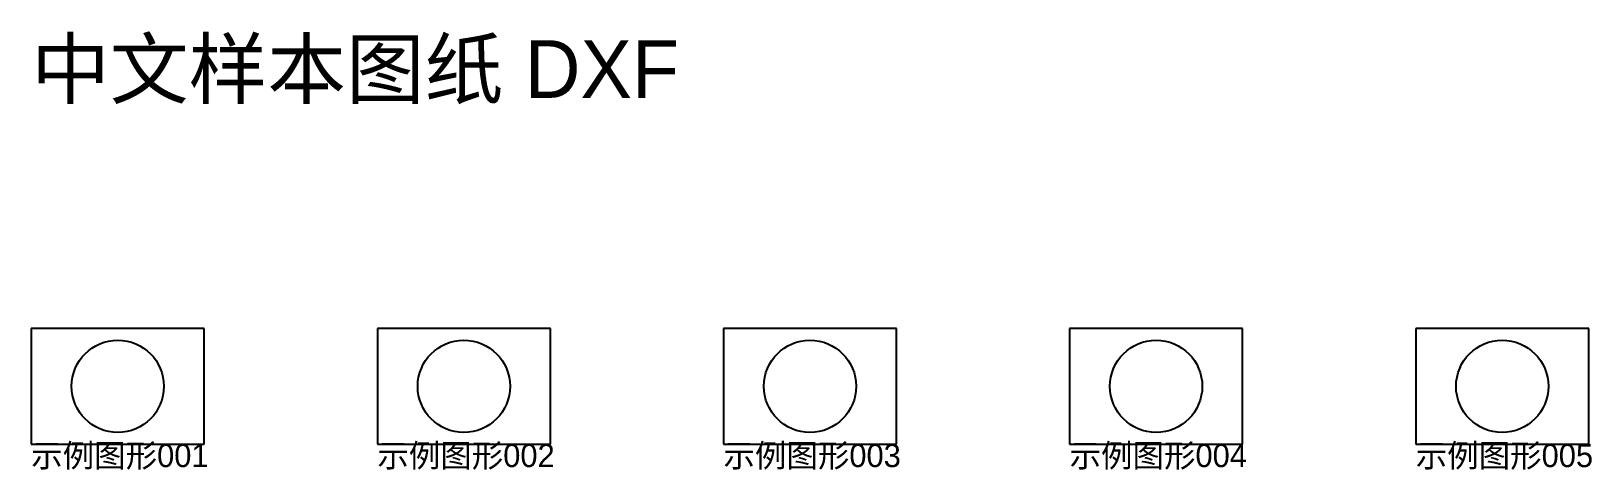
# Model space of a CAD drawing. Header units: metres. Extents: x 0 to 135, y -2 to 36.
import ezdxf

# ---------------------------------------------------------------- set-up
doc = ezdxf.new("R2010")
doc.units = ezdxf.units.M
for name, color, linetype in [('图形', 3, 'Continuous'), ('标注', 5, 'Continuous'), ('标题', 1, 'Continuous')]:
    doc.layers.add(name, color=color, linetype=linetype)
doc.styles.add('ZH_STYLE', font='Source Han Sans CN.ttf')

msp = doc.modelspace()

# ---------------------------------------------------------------- linework, layer by layer
at = {"layer": '图形'}
for p, q in [((15, 10), (0, 10)), ((0, 10), (0, 0)), ((15, 0), (15, 10)), ((45, 10), (30, 10)), ((30, 10), (30, 0)), ((45, 0), (45, 10)), ((75, 10), (60, 10)), ((60, 10), (60, 0)), ((75, 0), (75, 10)), ((105, 10), (90, 10)), ((90, 10), (90, 0)), ((105, 0), (105, 10)), ((135, 10), (120, 10)), ((120, 10), (120, 0)), ((135, 0), (135, 10)), ((0, 0), (15, 0)), ((30, 0), (45, 0)), ((60, 0), (75, 0)), ((90, 0), (105, 0)), ((120, 0), (135, 0))]:
    msp.add_line(p, q, dxfattribs=at)
for centre in [(7.5, 5), (37.5, 5), (67.5, 5), (97.5, 5), (127.5, 5)]:
    msp.add_circle(centre, 4, dxfattribs=at)

# ---------------------------------------------------------------- texts
at = {"layer": '标注', "style": 'ZH_STYLE'}
for s, p in [('示例图形001', (0, -2)), ('示例图形002', (30, -2)), ('示例图形003', (60, -2)), ('示例图形004', (90, -2)), ('示例图形005', (120, -2))]:
    msp.add_text(s, height=2, dxfattribs=at).set_placement(p)
at = {"layer": '标题', "style": 'ZH_STYLE'}
msp.add_text('中文样本图纸 DXF', height=5, dxfattribs=at).set_placement((0, 30))

doc.saveas('drawing.dxf')
